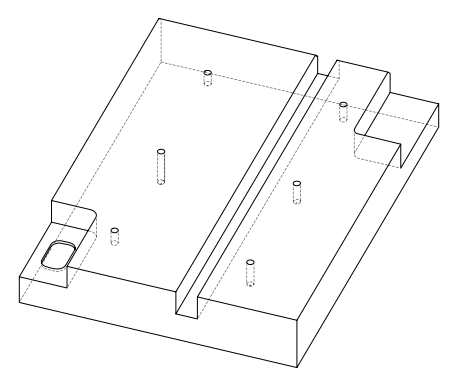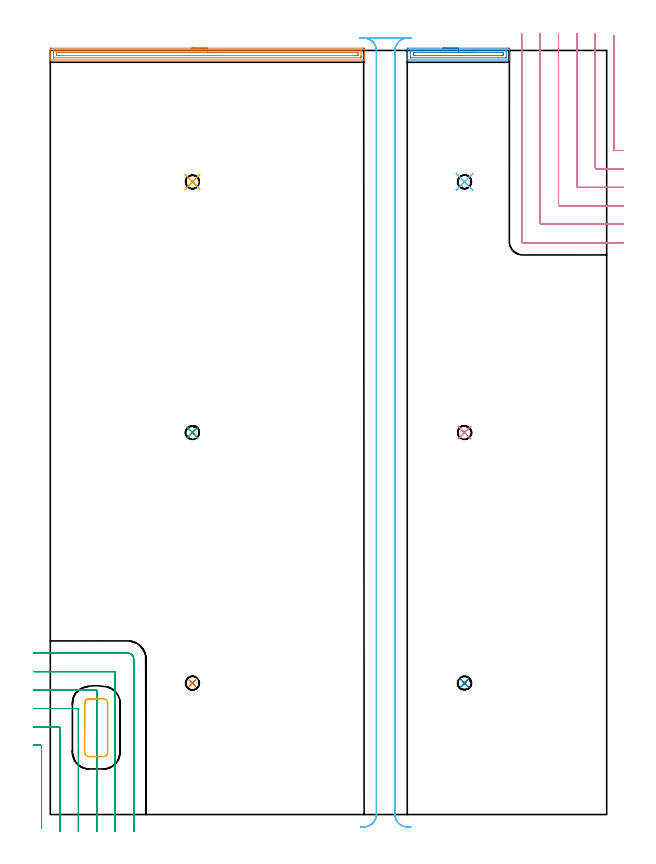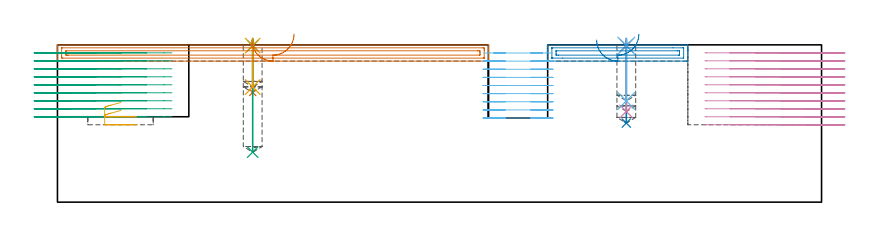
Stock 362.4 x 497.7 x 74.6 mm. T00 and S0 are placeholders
(PLAN: 18 operations, 3 tool changes, 61.6 min)
(1 SPOT_DRILL | STEP1POCKET | NXT0321_9005460120000 | 0.03 min | 31 mm3)
(2 SPOT_DRILL_1 | STEP1POCKET_1 | NXT0321_9005460120000 | 0.03 min | 27 mm3)
(3 SPOT_DRILL_2 | STEP1POCKET_2 | NXT0321_9005460120000 | 0.03 min | 2 mm3)
(4 SPOT_DRILL_3 | STEP1POCKET_3 | NXT0321_9005460120000 | 0.03 min | 2 mm3)
(5 SPOT_DRILL_4 | STEP1POCKET_4 | NXT0321_9005460120000 | 0.03 min | 3 mm3)
(6 SPOT_DRILL_5 | STEP1POCKET_5 | NXT0321_9005460120000 | 0.03 min | 1 mm3)
(7 DRILL_BLIND_HOLE_INTO_CENTER | STEP1POCKET | UGT0301_205 | 0.1 min | 1283 mm3)
(8 DRILL_BLIND_HOLE_INTO_CENTER_1 | STEP1POCKET_1 | UGT0301_205 | 0.16 min | 2175 mm3)
(9 DRILL_BLIND_HOLE_INTO_CENTER_2 | STEP1POCKET_2 | UGT0301_205 | 0.21 min | 3027 mm3)
(10 DRILL_BLIND_HOLE_INTO_CENTER_3 | STEP1POCKET_3 | UGT0301_205 | 0.14 min | 1836 mm3)
(11 DRILL_BLIND_HOLE_INTO_CENTER_4 | STEP1POCKET_4 | UGT0301_205 | 0.09 min | 1122 mm3)
(12 DRILL_BLIND_HOLE_INTO_CENTER_5 | STEP1POCKET_5 | UGT0301_205 | 0.12 min | 1529 mm3)
(13 AREA_MILL | FG_CHAMFER_SURFACE | UGT0205_001 | 5.12 min | 6202 mm3)
(14 AREA_MILL_1 | FG_CHAMFER_SURFACE_1 | UGT0205_001 | 1.81 min | 2253 mm3)
(15 MILL_CORNER_NOTCH_RECTANGULAR | CORNER_NOTCH_RECTANGULAR | NXT0201_012 | Follow Part, ap 4, ae 75% | 14.47 min | 239268 mm3)
(16 MILL_CORNER_NOTCH_RECTANGULAR_1 | CORNER_NOTCH_RECTANGULAR_1 | NXT0201_012 | Follow Part, ap 4, ae 75% | 18.8 min | 319346 mm3)
(17 MILL_RECTANGULAR_POCKET | POCKET_RECTANGULAR_STRAIGHT | NXT0201_012 | Follow Part, ap 4, ae 75% | 0.63 min | 5936 mm3)
(18 MILL_RECTANGULAR_SLOT | SLOT_RECTANGULAR | NXT0201_012 | Follow Part, ap 4, ae 75% | 19.79 min | 485041 mm3)
(TOOL NXT0321_9005460120000 | NC Spot Drill, 142deg, 12mm, Carbide, Uncoated | D12 PA142 FL30 Z2)
(TOOL UGT0301_205 | Twist Drill 8.9 mm | D8.9 PA118 FL78 Z2)
(TOOL UGT0205_001 | Chamfer Mill 20 x 3 x 45 deg. | D20 FL50 Z2)
(TOOL NXT0201_012 | ENDMILL 16mm [2P460-1600-NA 1630] | D16 FL38 Z6)
(OP 1 SPOT_DRILL)
G17 G21 G94 G90
T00 M6
G54
G17 G0 G90 X92.6 Y85.6 S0 M3
G43 Z84.6 H0
G94 G81 G98 Z74.217 F250. R77.6
G80
M5
M2
(OP 2 SPOT_DRILL_1)
G17 G21 G94 G90
T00 M6
G54
G17 G0 G90 X269.8 Y85.6 S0 M3
G43 Z84.6 H0
G94 G81 G98 Z74.217 F250. R77.6
G80
M5
M2
(OP 3 SPOT_DRILL_2)
G17 G21 G94 G90
T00 M6
G54
G17 G0 G90 X92.6 Y248.8 S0 M3
G43 Z84.6 H0
G94 G81 G98 Z74.217 F250. R77.6
G80
M5
M2
(OP 4 SPOT_DRILL_3)
G17 G21 G94 G90
T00 M6
G54
G17 G0 G90 X269.8 Y248.8 S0 M3
G43 Z84.6 H0
G94 G81 G98 Z74.217 F250. R77.6
G80
M5
M2
(OP 5 SPOT_DRILL_4)
G17 G21 G94 G90
T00 M6
G54
G17 G0 G90 X92.6 Y412.1 S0 M3
G43 Z84.6 H0
G94 G81 G98 Z74.217 F250. R77.6
G80
M5
M2
(OP 6 SPOT_DRILL_5)
G17 G21 G94 G90
T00 M6
G54
G17 G0 G90 X269.8 Y412.1 S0 M3
G43 Z84.6 H0
G94 G81 G98 Z74.217 F250. R77.6
G80
M5
M2
(OP 7 DRILL_BLIND_HOLE_INTO_CENTER)
G17 G21 G94 G90
T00 M6
G54
G17 G0 G90 X92.6 Y85.6 S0 M3
G43 Z84.6 H0
G94 G81 G98 Z52. F250. R76.6
G80
M5
M2
(OP 8 DRILL_BLIND_HOLE_INTO_CENTER_1)
G17 G21 G94 G90
T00 M6
G54
G17 G0 G90 X269.8 Y85.6 S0 M3
G43 Z84.6 H0
G94 G81 G98 Z37.5 F250. R76.6
G80
M5
M2
(OP 9 DRILL_BLIND_HOLE_INTO_CENTER_2)
G17 G21 G94 G90
T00 M6
G54
G17 G0 G90 X92.6 Y248.8 S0 M3
G43 Z84.6 H0
G94 G81 G98 Z23.7 F250. R76.6
G80
M5
M2
(OP 10 DRILL_BLIND_HOLE_INTO_CENTER_3)
G17 G21 G94 G90
T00 M6
G54
G17 G0 G90 X269.8 Y248.8 S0 M3
G43 Z84.6 H0
G94 G81 G98 Z43. F250. R76.6
G80
M5
M2
(OP 11 DRILL_BLIND_HOLE_INTO_CENTER_4)
G17 G21 G94 G90
T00 M6
G54
G17 G0 G90 X92.6 Y412.1 S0 M3
G43 Z84.6 H0
G94 G81 G98 Z54.6 F250. R76.6
G80
M5
M2
(OP 12 DRILL_BLIND_HOLE_INTO_CENTER_5)
G17 G21 G94 G90
T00 M6
G54
G17 G0 G90 X269.8 Y412.1 S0 M3
G43 Z84.6 H0
G94 G81 G98 Z48. F250. R76.6
G80
M5
M2
(OP 13 AREA_MILL)
G17 G21 G94 G90
T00 M6
G54
G17 G0 G90 X92.2 Y499.2 S1061 M3
G43 Z84.6 H0
Z76.9
G94 G1 X92.238 Z76.028 F250.
X92.352 Z75.164
X92.541 Z74.312
X92.803 Z73.48
X93.137 Z72.674
X93.54 Z71.9
X94.008 Z71.164
X94.54 Z70.472
X95.129 Z69.829
X95.772 Z69.24
X96.464 Z68.709
X97.2 Z68.24
X97.974 Z67.837
X98.78 Z67.503
X99.612 Z67.241
X100.464 Z67.052
X101.328 Z66.938
X102.2 Z66.9
X203.81
X204.167 Y499.197 Z66.901
X204.39 Y499.192 Z66.904
X204.4 Y498.848 Z67.249
Y495.35 Z70.744
Y494.758 Z71.339
Y494.476 Z71.621
Y493.884 Z72.213
Y493.601 Z72.495
Y493.036 Z73.063
Y492.727 Z73.372
Y491.727 Z74.371
X204.398 Y491.612 Z74.48
X204.39 Y491.502 Z74.588
X204.256 Y491.5 Z74.6
X0.144
X0.01 Y491.502 Z74.588
X0.002 Y491.612 Z74.48
X0. Y491.727 Z74.371
Y492.417 Z73.682
Y493.037 Z73.063
Y493.601 Z72.495
Y493.883 Z72.213
Y494.476 Z71.621
Y494.758 Z71.339
Y495.347 Z70.747
Y498.552 Z67.545
X0.003 Y498.848 Z67.249
X0.01 Y499.192 Z66.904
X0.233 Y499.197 Z66.901
X0.59 Y499.2 Z66.9
X102.2
Y497.786 Z68.314
X202.028
X202.22 Y497.785 Z68.315
X202.361 Y497.781 Z68.319
X202.389 Y497.779 Z68.321
X202.394 Y497.761 Z68.339
X202.397 Y497.738 Z68.362
X202.4 Y497.608 Z68.492
Y494.111 Z71.989
X202.397 Y493.601 Z72.499
X202.391 Y493.245 Z72.855
X202.368 Y492.921 Z73.179
X202.028 Y492.917 Z73.183
X201.836 Y492.915 Z73.185
X2.372 Y492.914 Z73.186
X2.18 Y492.915 Z73.185
X2.039 Y492.919 Z73.181
X2.011 Y492.921 Z73.179
X2.006 Y492.939 Z73.161
X2.003 Y492.962 Z73.138
X2. Y493.092 Z73.008
Y496.589 Z69.511
X2.003 Y497.099 Z69.001
X2.009 Y497.455 Z68.645
X2.032 Y497.779 Z68.321
X2.372 Y497.783 Z68.317
X2.564 Y497.785 Z68.315
X102.2 Y497.786 Z68.314
Y496.372 Z69.728
X200.096 Y496.371 Z69.729
X200.245 Y496.369 Z69.731
X200.385 Y496.365 Z69.735
X200.394 Y496.224 Z69.876
X200.399 Y496.073 Z70.027
X200.4 Y495.35 Z70.75
Y495.198 Z70.902
X200.392 Y494.476 Z71.624
X200.388 Y494.335 Z71.765
X200.245 Y494.333 Z71.767
X199.504 Y494.329 Z71.771
X199.354 Y494.328 Z71.772
X4.304 Y494.329 Z71.771
X4.155 Y494.331 Z71.769
X4.015 Y494.335 Z71.765
X4.006 Y494.476 Z71.624
X4.001 Y494.627 Z71.474
X4. Y495.35 Z70.75
Y495.502 Z70.598
X4.008 Y496.224 Z69.876
X4.012 Y496.364 Z69.736
X4.155 Y496.367 Z69.733
X4.896 Y496.371 Z69.729
X5.046 Y496.372 Z69.728
X102.2
X103.072 Z69.767
X103.936 Z69.88
X104.788 Z70.069
X105.62 Z70.332
X106.426 Z70.665
X107.2 Z71.068
X107.936 Z71.537
X108.628 Z72.068
X109.271 Z72.657
X109.86 Z73.301
X110.392 Z73.993
X110.86 Z74.728
X111.263 Z75.502
X111.597 Z76.308
X111.859 Z77.14
X112.048 Z77.992
X112.162 Z78.857
X112.2 Z79.728
G0 Z84.6
M5
M2
(OP 14 AREA_MILL_1)
G17 G21 G94 G90
T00 M6
G54
G17 G0 G90 X255.75 Y499.2 S1061 M3
G43 Z84.6 H0
Z76.9
G94 G1 X255.788 Z76.028 F250.
X255.902 Z75.164
X256.091 Z74.312
X256.353 Z73.48
X256.687 Z72.674
X257.09 Z71.9
X257.558 Z71.164
X258.09 Z70.472
X258.679 Z69.829
X259.322 Z69.24
X260.014 Z68.709
X260.75 Z68.24
X261.524 Z67.837
X262.33 Z67.503
X263.162 Z67.241
X264.014 Z67.052
X264.878 Z66.938
X265.75 Z66.9
X298.375
X298.733 Y499.198 Z66.901
X298.99 Y499.193 Z66.904
X299. Y498.848 Z67.25
Y494.476 Z71.619
Y493.949 Z72.147
Y493.601 Z72.495
Y493.075 Z73.021
Y492.727 Z73.368
Y492.03 Z74.069
Y491.781 Z74.319
X298.998 Y491.639 Z74.453
X298.99 Y491.502 Z74.588
X298.822 Y491.5 Z74.6
X232.678
X232.51 Y491.502 Z74.588
X232.502 Y491.639 Z74.453
X232.5 Y491.781 Z74.319
Y492.031 Z74.069
Y492.727 Z73.368
Y493.949 Z72.147
Y494.476 Z71.619
Y495.087 Z71.008
Y498.584 Z67.513
X232.503 Y498.848 Z67.25
X232.51 Y499.193 Z66.904
X232.767 Y499.198 Z66.901
X233.125 Y499.2 Z66.9
X265.75
Y497.786 Z68.314
X296.78 Y497.785 Z68.315
X296.942 Y497.782 Z68.318
X296.981 Y497.779 Z68.321
X296.99 Y497.777 Z68.323
X296.994 Y497.766 Z68.334
X296.997 Y497.733 Z68.367
X297. Y497.57 Z68.53
Y493.198 Z72.902
X296.997 Y493.063 Z73.037
X296.993 Y492.956 Z73.144
X296.99 Y492.926 Z73.174
X296.979 Y492.921 Z73.179
X296.938 Y492.919 Z73.181
X296.587 Y492.915 Z73.185
X291.951 Y492.914 Z73.186
X234.72 Y492.915 Z73.185
X234.558 Y492.918 Z73.182
X234.519 Y492.921 Z73.179
X234.51 Y492.923 Z73.177
X234.506 Y492.934 Z73.166
X234.503 Y492.967 Z73.133
X234.5 Y493.13 Z72.97
Y497.502 Z68.598
X234.503 Y497.637 Z68.463
X234.507 Y497.744 Z68.356
X234.51 Y497.774 Z68.326
X234.521 Y497.779 Z68.321
X234.562 Y497.781 Z68.319
X234.913 Y497.785 Z68.315
X239.549 Y497.786 Z68.314
X265.75
Y496.372 Z69.728
X294.65 Y496.371 Z69.729
X294.8 Y496.37 Z69.73
X294.95 Y496.367 Z69.733
X294.985 Y496.365 Z69.735
X294.99 Y496.341 Z69.759
X294.997 Y496.29 Z69.81
X294.999 Y496.224 Z69.876
X295. Y496.029 Z70.071
Y495.154 Z70.946
X294.997 Y494.476 Z71.624
X294.994 Y494.378 Z71.722
X294.99 Y494.335 Z71.765
X294.946 Y494.333 Z71.767
X294.8 Y494.33 Z71.77
X294.056 Y494.329 Z71.771
X293.906 Y494.328 Z71.772
X236.85 Y494.329 Z71.771
X236.7 Y494.33 Z71.77
X236.551 Y494.333 Z71.767
X236.515 Y494.335 Z71.765
X236.51 Y494.359 Z71.741
X236.503 Y494.41 Z71.69
X236.501 Y494.476 Z71.624
X236.5 Y494.671 Z71.429
Y495.546 Z70.554
X236.503 Y496.224 Z69.876
X236.506 Y496.322 Z69.778
X236.51 Y496.364 Z69.736
X236.554 Y496.367 Z69.733
X236.7 Y496.37 Z69.73
X237.444 Y496.371 Z69.729
X237.594 Y496.372 Z69.728
X265.75
X266.622 Z69.767
X267.486 Z69.88
X268.338 Z70.069
X269.17 Z70.332
X269.976 Z70.665
X270.75 Z71.068
X271.486 Z71.537
X272.178 Z72.068
X272.821 Z72.657
X273.41 Z73.301
X273.942 Z73.993
X274.41 Z74.728
X274.813 Z75.502
X275.147 Z76.308
X275.409 Z77.14
X275.598 Z77.992
X275.712 Z78.857
X275.75 Z79.728
G0 Z84.6
M5
M2
(OP 15 MILL_CORNER_NOTCH_RECTANGULAR)
G17 G21 G94 G90
T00 M6
G54
G17 G0 G90 X-5.7 Y-8.613 S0 M3
G43 Z84.6 H1
Z70.811
G94 G1 Y-5.613 F250.
Y44.306 F500.
G3 X-6.494 Y45.1 R0.8
G1 X-8.
X-11. F250.
G0 Z84.6
X6.3 Y-11.
Z70.811
G1 Y-8.
Y56.305 F500.
G3 X5.505 Y57.1 R0.8
G1 X-8.
X-11. F250.
G0 Z84.6
X18.3 Y-11.
Z70.811
G1 Y-8.
Y68.305 F500.
G3 X17.505 Y69.1 R0.8
G1 X-8.
X-11. F250.
G0 Z84.6
X30.3 Y-11.
Z70.811
G1 Y-8.
Y80.305 F500.
G3 X29.505 Y81.1 R0.8
G1 X-8.
X-11. F250.
G0 Z84.6
X42.3 Y-11.
Z70.811
G1 Y-8.
Y92.305 F500.
G3 X41.505 Y93.1 R0.8
G1 X-8.
X-11. F250.
G0 Z84.6
X54.3 Y-11.
Z70.811
G1 Y-8.
Y101.3 F500.
G3 X50.5 Y105.1 R3.8
G1 X-8.
X-11. F250.
G0 Z84.6
X-5.7 Y-8.613
Z67.022
G1 Y-5.613
Y44.306 F500.
G3 X-6.494 Y45.1 R0.8
G1 X-8.
X-11. F250.
G0 Z84.6
X6.3 Y-11.
Z67.022
G1 Y-8.
Y56.306 F500.
G3 X5.506 Y57.1 R0.8
G1 X-8.
X-11. F250.
G0 Z84.6
X18.3 Y-11.
Z67.022
G1 Y-8.
Y68.305 F500.
G3 X17.505 Y69.1 R0.8
G1 X-8.
X-11. F250.
G0 Z84.6
X30.3 Y-11.
Z67.022
G1 Y-8.
Y80.305 F500.
G3 X29.505 Y81.1 R0.8
G1 X-8.
X-11. F250.
G0 Z84.6
X42.3 Y-11.
Z67.022
G1 Y-8.
Y92.305 F500.
G3 X41.505 Y93.1 R0.8
G1 X-8.
X-11. F250.
G0 Z84.6
X54.3 Y-11.
Z67.022
G1 Y-8.
Y101.3 F500.
G3 X50.5 Y105.1 R3.8
G1 X-8.
X-11. F250.
G0 Z84.6
X-5.7 Y-8.613
Z63.233
G1 Y-5.613
Y44.306 F500.
G3 X-6.494 Y45.1 R0.8
G1 X-8.
X-11. F250.
G0 Z84.6
X6.3 Y-11.
Z63.233
G1 Y-8.
Y56.306 F500.
G3 X5.506 Y57.1 R0.8
G1 X-8.
X-11. F250.
G0 Z84.6
X18.3 Y-11.
Z63.233
G1 Y-8.
Y68.305 F500.
G3 X17.505 Y69.1 R0.8
G1 X-8.
X-11. F250.
G0 Z84.6
X30.3 Y-11.
Z63.233
G1 Y-8.
Y80.305 F500.
G3 X29.505 Y81.1 R0.8
G1 X-8.
X-11. F250.
G0 Z84.6
X42.3 Y-11.
Z63.233
G1 Y-8.
Y92.305 F500.
G3 X41.505 Y93.1 R0.8
G1 X-8.
X-11. F250.
G0 Z84.6
X54.3 Y-11.
Z63.233
G1 Y-8.
Y101.3 F500.
G3 X50.5 Y105.1 R3.8
G1 X-8.
X-11. F250.
G0 Z84.6
X-5.7 Y-8.613
Z59.444
G1 Y-5.613
Y44.306 F500.
G3 X-6.494 Y45.1 R0.8
G1 X-8.
X-11. F250.
G0 Z84.6
X6.3 Y-11.
Z59.444
G1 Y-8.
Y56.306 F500.
G3 X5.506 Y57.1 R0.8
G1 X-8.
X-11. F250.
G0 Z84.6
X18.3 Y-11.
Z59.444
G1 Y-8.
Y68.305 F500.
G3 X17.505 Y69.1 R0.8
G1 X-8.
X-11. F250.
G0 Z84.6
X30.3 Y-11.
Z59.444
G1 Y-8.
Y80.305 F500.
G3 X29.505 Y81.1 R0.8
G1 X-8.
X-11. F250.
G0 Z84.6
X42.3 Y-11.
Z59.444
G1 Y-8.
Y92.305 F500.
G3 X41.505 Y93.1 R0.8
G1 X-8.
X-11. F250.
G0 Z84.6
X54.3 Y-11.
Z59.444
G1 Y-8.
Y101.3 F500.
G3 X50.5 Y105.1 R3.8
G1 X-8.
X-11. F250.
G0 Z84.6
X-5.7 Y-8.613
Z55.656
G1 Y-5.613
Y44.306 F500.
G3 X-6.494 Y45.1 R0.8
G1 X-8.
X-11. F250.
G0 Z84.6
X6.3 Y-11.
Z55.656
G1 Y-8.
Y56.306 F500.
G3 X5.506 Y57.1 R0.8
G1 X-8.
X-11. F250.
G0 Z84.6
X18.3 Y-11.
Z55.656
G1 Y-8.
Y68.305 F500.
G3 X17.505 Y69.1 R0.8
G1 X-8.
X-11. F250.
G0 Z84.6
X30.3 Y-11.
Z55.656
G1 Y-8.
Y80.305 F500.
G3 X29.505 Y81.1 R0.8
G1 X-8.
X-11. F250.
G0 Z84.6
X42.3 Y-11.
Z55.656
G1 Y-8.
Y92.305 F500.
G3 X41.505 Y93.1 R0.8
G1 X-8.
X-11. F250.
G0 Z84.6
X54.3 Y-11.
Z55.656
G1 Y-8.
Y101.3 F500.
G3 X50.5 Y105.1 R3.8
G1 X-8.
X-11. F250.
G0 Z84.6
X-5.7 Y-8.613
Z51.867
G1 Y-5.613
Y44.306 F500.
G3 X-6.494 Y45.1 R0.8
G1 X-8.
X-11. F250.
G0 Z84.6
X6.3 Y-11.
Z51.867
G1 Y-8.
Y56.306 F500.
G3 X5.506 Y57.1 R0.8
G1 X-8.
X-11. F250.
G0 Z84.6
X18.3 Y-11.
Z51.867
G1 Y-8.
Y68.305 F500.
G3 X17.505 Y69.1 R0.8
G1 X-8.
X-11. F250.
G0 Z84.6
X30.3 Y-11.
Z51.867
G1 Y-8.
Y80.305 F500.
G3 X29.505 Y81.1 R0.8
G1 X-8.
X-11. F250.
G0 Z84.6
X42.3 Y-11.
Z51.867
G1 Y-8.
Y92.305 F500.
G3 X41.505 Y93.1 R0.8
G1 X-8.
X-11. F250.
G0 Z84.6
X54.3 Y-11.
Z51.867
G1 Y-8.
Y101.3 F500.
G3 X50.5 Y105.1 R3.8
G1 X-8.
X-11. F250.
G0 Z84.6
X-5.7 Y-8.613
Z48.078
G1 Y-5.613
Y44.306 F500.
G3 X-6.494 Y45.1 R0.8
G1 X-8.
X-11. F250.
G0 Z84.6
X6.3 Y-11.
Z48.078
G1 Y-8.
Y56.306 F500.
G3 X5.506 Y57.1 R0.8
G1 X-8.
X-11. F250.
G0 Z84.6
X18.3 Y-11.
Z48.078
G1 Y-8.
Y68.305 F500.
G3 X17.505 Y69.1 R0.8
G1 X-8.
X-11. F250.
G0 Z84.6
X30.3 Y-11.
Z48.078
G1 Y-8.
Y80.305 F500.
G3 X29.505 Y81.1 R0.8
G1 X-8.
X-11. F250.
G0 Z84.6
X42.3 Y-11.
Z48.078
G1 Y-8.
Y92.305 F500.
G3 X41.505 Y93.1 R0.8
G1 X-8.
X-11. F250.
G0 Z84.6
X54.3 Y-11.
Z48.078
G1 Y-8.
Y101.3 F500.
G3 X50.5 Y105.1 R3.8
G1 X-8.
X-11. F250.
G0 Z84.6
X-5.7 Y-8.613
Z44.289
G1 Y-5.613
Y44.306 F500.
G3 X-6.494 Y45.1 R0.8
G1 X-8.
X-11. F250.
G0 Z84.6
X6.3 Y-11.
Z44.289
G1 Y-8.
Y56.306 F500.
G3 X5.506 Y57.1 R0.8
G1 X-8.
X-11. F250.
G0 Z84.6
X18.3 Y-11.
Z44.289
G1 Y-8.
Y68.305 F500.
G3 X17.505 Y69.1 R0.8
G1 X-8.
X-11. F250.
G0 Z84.6
X30.3 Y-11.
Z44.289
G1 Y-8.
Y80.305 F500.
G3 X29.505 Y81.1 R0.8
G1 X-8.
X-11. F250.
G0 Z84.6
X42.3 Y-11.
Z44.289
G1 Y-8.
Y92.305 F500.
G3 X41.505 Y93.1 R0.8
G1 X-8.
X-11. F250.
G0 Z84.6
X54.3 Y-11.
Z44.289
G1 Y-8.
Y101.3 F500.
G3 X50.5 Y105.1 R3.8
G1 X-8.
X-11. F250.
G0 Z84.6
X-5.7 Y-8.613
Z40.5
G1 Y-5.613
Y44.306 F500.
G3 X-6.494 Y45.1 R0.8
G1 X-8.
X-11. F250.
G0 Z84.6
X6.3 Y-11.
Z40.5
G1 Y-8.
Y56.306 F500.
G3 X5.506 Y57.1 R0.8
G1 X-8.
X-11. F250.
G0 Z84.6
X18.3 Y-11.
Z40.5
G1 Y-8.
Y68.305 F500.
G3 X17.505 Y69.1 R0.8
G1 X-8.
X-11. F250.
G0 Z84.6
X30.3 Y-11.
Z40.5
G1 Y-8.
Y80.305 F500.
G3 X29.505 Y81.1 R0.8
G1 X-8.
X-11. F250.
G0 Z84.6
X42.3 Y-11.
Z40.5
G1 Y-8.
Y92.305 F500.
G3 X41.505 Y93.1 R0.8
G1 X-8.
X-11. F250.
G0 Z84.6
X54.3 Y-11.
Z40.5
G1 Y-8.
Y101.3 F500.
G3 X50.5 Y105.1 R3.8
G1 X-8.
X-11. F250.
G0 Z84.6
M5
M2
(OP 16 MILL_CORNER_NOTCH_RECTANGULAR_1)
G17 G21 G94 G90
T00 M6
G54
G17 G0 G90 X367. Y507.245 S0 M3
G43 Z84.6 H1
Z70.81
G94 G1 Y504.245 F250.
Y433.294 F500.
G3 X367.794 Y432.5 R0.8
G1 X370.4
X373.4 F250.
G0 Z84.6
X355. Y508.7
Z70.81
G1 Y505.7
Y421.294 F500.
G3 X355.794 Y420.5 R0.8
G1 X370.4
X373.4 F250.
G0 Z84.6
X343. Y508.7
Z70.81
G1 Y505.7
Y409.295 F500.
G3 X343.795 Y408.5 R0.8
G1 X370.4
X373.4 F250.
G0 Z84.6
X331. Y508.7
Z70.81
G1 Y505.7
Y397.295 F500.
G3 X331.795 Y396.5 R0.8
G1 X370.4
X373.4 F250.
G0 Z84.6
X319. Y508.7
Z70.81
G1 Y505.7
Y385.295 F500.
G3 X319.795 Y384.5 R0.8
G1 X370.4
X373.4 F250.
G0 Z84.6
X307. Y508.7
Z70.81
G1 Y505.7
Y373.295 F500.
G3 X307.795 Y372.5 R0.8
G1 X370.4
X373.4 F250.
G0 Z84.6
X367. Y507.245
Z67.02
G1 Y504.245
Y433.294 F500.
G3 X367.794 Y432.5 R0.8
G1 X370.4
X373.4 F250.
G0 Z84.6
X355. Y508.7
Z67.02
G1 Y505.7
Y421.294 F500.
G3 X355.794 Y420.5 R0.8
G1 X370.4
X373.4 F250.
G0 Z84.6
X343. Y508.7
Z67.02
G1 Y505.7
Y409.295 F500.
G3 X343.795 Y408.5 R0.8
G1 X370.4
X373.4 F250.
G0 Z84.6
X331. Y508.7
Z67.02
G1 Y505.7
Y397.295 F500.
G3 X331.795 Y396.5 R0.8
G1 X370.4
X373.4 F250.
G0 Z84.6
X319. Y508.7
Z67.02
G1 Y505.7
Y385.295 F500.
G3 X319.795 Y384.5 R0.8
G1 X370.4
X373.4 F250.
G0 Z84.6
X307. Y508.7
Z67.02
G1 Y505.7
Y373.295 F500.
G3 X307.795 Y372.5 R0.8
G1 X370.4
X373.4 F250.
G0 Z84.6
X367. Y507.245
Z63.23
G1 Y504.245
Y433.294 F500.
G3 X367.794 Y432.5 R0.8
G1 X370.4
X373.4 F250.
G0 Z84.6
X355. Y508.7
Z63.23
G1 Y505.7
Y421.294 F500.
G3 X355.794 Y420.5 R0.8
G1 X370.4
X373.4 F250.
G0 Z84.6
X343. Y508.7
Z63.23
G1 Y505.7
Y409.295 F500.
G3 X343.795 Y408.5 R0.8
G1 X370.4
X373.4 F250.
G0 Z84.6
X331. Y508.7
Z63.23
G1 Y505.7
Y397.295 F500.
G3 X331.795 Y396.5 R0.8
G1 X370.4
X373.4 F250.
G0 Z84.6
X319. Y508.7
Z63.23
G1 Y505.7
Y385.295 F500.
G3 X319.795 Y384.5 R0.8
G1 X370.4
X373.4 F250.
G0 Z84.6
X307. Y508.7
Z63.23
G1 Y505.7
Y373.295 F500.
G3 X307.795 Y372.5 R0.8
G1 X370.4
X373.4 F250.
G0 Z84.6
X367. Y507.245
Z59.44
G1 Y504.245
Y433.294 F500.
G3 X367.794 Y432.5 R0.8
G1 X370.4
X373.4 F250.
G0 Z84.6
X355. Y508.7
Z59.44
G1 Y505.7
Y421.294 F500.
G3 X355.794 Y420.5 R0.8
G1 X370.4
X373.4 F250.
G0 Z84.6
X343. Y508.7
Z59.44
G1 Y505.7
Y409.295 F500.
G3 X343.795 Y408.5 R0.8
G1 X370.4
X373.4 F250.
G0 Z84.6
X331. Y508.7
Z59.44
G1 Y505.7
Y397.295 F500.
G3 X331.795 Y396.5 R0.8
G1 X370.4
X373.4 F250.
G0 Z84.6
X319. Y508.7
Z59.44
G1 Y505.7
Y385.295 F500.
G3 X319.795 Y384.5 R0.8
G1 X370.4
X373.4 F250.
G0 Z84.6
X307. Y508.7
Z59.44
G1 Y505.7
Y373.295 F500.
G3 X307.795 Y372.5 R0.8
G1 X370.4
X373.4 F250.
G0 Z84.6
X367. Y507.245
Z55.65
G1 Y504.245
Y433.294 F500.
G3 X367.794 Y432.5 R0.8
G1 X370.4
X373.4 F250.
G0 Z84.6
X355. Y508.7
Z55.65
G1 Y505.7
Y421.294 F500.
G3 X355.794 Y420.5 R0.8
G1 X370.4
X373.4 F250.
G0 Z84.6
X343. Y508.7
Z55.65
G1 Y505.7
Y409.295 F500.
G3 X343.795 Y408.5 R0.8
G1 X370.4
X373.4 F250.
G0 Z84.6
X331. Y508.7
Z55.65
G1 Y505.7
Y397.295 F500.
G3 X331.795 Y396.5 R0.8
G1 X370.4
X373.4 F250.
G0 Z84.6
X319. Y508.7
Z55.65
G1 Y505.7
Y385.295 F500.
G3 X319.795 Y384.5 R0.8
G1 X370.4
X373.4 F250.
G0 Z84.6
X307. Y508.7
Z55.65
G1 Y505.7
Y373.295 F500.
G3 X307.795 Y372.5 R0.8
G1 X370.4
X373.4 F250.
G0 Z84.6
X367. Y507.245
Z51.86
G1 Y504.245
Y433.294 F500.
G3 X367.794 Y432.5 R0.8
G1 X370.4
X373.4 F250.
G0 Z84.6
X355. Y508.7
Z51.86
G1 Y505.7
Y421.294 F500.
G3 X355.794 Y420.5 R0.8
G1 X370.4
X373.4 F250.
G0 Z84.6
X343. Y508.7
Z51.86
G1 Y505.7
Y409.295 F500.
G3 X343.795 Y408.5 R0.8
G1 X370.4
X373.4 F250.
G0 Z84.6
X331. Y508.7
Z51.86
G1 Y505.7
Y397.295 F500.
G3 X331.795 Y396.5 R0.8
G1 X370.4
X373.4 F250.
G0 Z84.6
X319. Y508.7
Z51.86
G1 Y505.7
Y385.295 F500.
G3 X319.795 Y384.5 R0.8
G1 X370.4
X373.4 F250.
G0 Z84.6
X307. Y508.7
Z51.86
G1 Y505.7
Y373.295 F500.
G3 X307.795 Y372.5 R0.8
G1 X370.4
X373.4 F250.
G0 Z84.6
X367. Y507.245
Z48.07
G1 Y504.245
Y433.294 F500.
G3 X367.794 Y432.5 R0.8
G1 X370.4
X373.4 F250.
G0 Z84.6
X355. Y508.7
Z48.07
G1 Y505.7
Y421.294 F500.
G3 X355.794 Y420.5 R0.8
G1 X370.4
X373.4 F250.
G0 Z84.6
X343. Y508.7
Z48.07
G1 Y505.7
Y409.295 F500.
G3 X343.795 Y408.5 R0.8
G1 X370.4
X373.4 F250.
G0 Z84.6
X331. Y508.7
Z48.07
G1 Y505.7
Y397.295 F500.
G3 X331.795 Y396.5 R0.8
G1 X370.4
X373.4 F250.
G0 Z84.6
X319. Y508.7
Z48.07
G1 Y505.7
Y385.295 F500.
G3 X319.795 Y384.5 R0.8
G1 X370.4
X373.4 F250.
G0 Z84.6
X307. Y508.7
Z48.07
G1 Y505.7
Y373.295 F500.
G3 X307.795 Y372.5 R0.8
G1 X370.4
X373.4 F250.
G0 Z84.6
X367. Y507.245
Z44.28
G1 Y504.245
Y433.294 F500.
G3 X367.794 Y432.5 R0.8
G1 X370.4
X373.4 F250.
G0 Z84.6
X355. Y508.7
Z44.28
G1 Y505.7
Y421.294 F500.
G3 X355.794 Y420.5 R0.8
G1 X370.4
X373.4 F250.
G0 Z84.6
X343. Y508.7
Z44.28
G1 Y505.7
Y409.295 F500.
G3 X343.795 Y408.5 R0.8
G1 X370.4
X373.4 F250.
G0 Z84.6
X331. Y508.7
Z44.28
G1 Y505.7
Y397.295 F500.
G3 X331.795 Y396.5 R0.8
G1 X370.4
X373.4 F250.
G0 Z84.6
X319. Y508.7
Z44.28
G1 Y505.7
Y385.295 F500.
G3 X319.795 Y384.5 R0.8
G1 X370.4
X373.4 F250.
G0 Z84.6
X307. Y508.7
Z44.28
G1 Y505.7
Y373.295 F500.
G3 X307.795 Y372.5 R0.8
G1 X370.4
X373.4 F250.
G0 Z84.6
X367. Y507.245
Z40.49
G1 Y504.245
Y433.294 F500.
G3 X367.794 Y432.5 R0.8
G1 X370.4
X373.4 F250.
G0 Z84.6
X355. Y508.7
Z40.49
G1 Y505.7
Y421.294 F500.
G3 X355.794 Y420.5 R0.8
G1 X370.4
X373.4 F250.
G0 Z84.6
X343. Y508.7
Z40.49
G1 Y505.7
Y409.295 F500.
G3 X343.795 Y408.5 R0.8
G1 X370.4
X373.4 F250.
G0 Z84.6
X331. Y508.7
Z40.49
G1 Y505.7
Y397.295 F500.
G3 X331.795 Y396.5 R0.8
G1 X370.4
X373.4 F250.
G0 Z84.6
X319. Y508.7
Z40.49
G1 Y505.7
Y385.295 F500.
G3 X319.795 Y384.5 R0.8
G1 X370.4
X373.4 F250.
G0 Z84.6
X307. Y508.7
Z40.49
G1 Y505.7
Y373.295 F500.
G3 X307.795 Y372.5 R0.8
G1 X370.4
X373.4 F250.
G0 Z84.6
X367. Y507.245
Z36.7
G1 Y504.245
Y433.294 F500.
G3 X367.794 Y432.5 R0.8
G1 X370.4
X373.4 F250.
G0 Z84.6
X355. Y508.7
Z36.7
G1 Y505.7
Y421.294 F500.
G3 X355.794 Y420.5 R0.8
G1 X370.4
X373.4 F250.
G0 Z84.6
X343. Y508.7
Z36.7
G1 Y505.7
Y409.295 F500.
G3 X343.795 Y408.5 R0.8
G1 X370.4
X373.4 F250.
G0 Z84.6
X331. Y508.7
Z36.7
G1 Y505.7
Y397.295 F500.
G3 X331.795 Y396.5 R0.8
G1 X370.4
X373.4 F250.
G0 Z84.6
X319. Y508.7
Z36.7
G1 Y505.7
Y385.295 F500.
G3 X319.795 Y384.5 R0.8
G1 X370.4
X373.4 F250.
G0 Z84.6
X307. Y508.7
Z36.7
G1 Y505.7
Y373.295 F500.
G3 X307.795 Y372.5 R0.8
G1 X370.4
X373.4 F250.
G0 Z84.6
M5
M2
(OP 17 MILL_RECTANGULAR_POCKET)
G17 G21 G94 G90
T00 M6
G54
G17 G0 G90 X30.132 Y75.4 S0 M3
G43 Z84.6 H1
Z47.28
G94 G1 X25.3 Z45.985 F250.
X25.13 Z45.94
X24.666 Y75.335 Z45.814
X24.218 Y75.196 Z45.688
X23.799 Y74.987 Z45.563
X23.418 Y74.713 Z45.437
X23.087 Y74.382 Z45.312
X22.813 Y74.001 Z45.186
X22.604 Y73.582 Z45.061
X22.465 Y73.134 Z44.935
X22.4 Y72.67 Z44.809
Y72.5 Z44.764
Y56.55 Z40.49
Y40.6 F500.
G3 X25.3 Y37.7 R2.9
G1 X34.5
G3 X37.4 Y40.6 R2.9
G1 Y72.5
G3 X34.5 Y75.4 R2.9
G1 X25.3
G3 X22.4 Y72.5 R2.9
G1 Y56.55
Y55.55
G0 X30.132 Y75.4 Z43.49
G1 X25.3 Z42.195 F250.
X25.13 Z42.15
X24.666 Y75.335 Z42.024
X24.218 Y75.196 Z41.898
X23.799 Y74.987 Z41.773
X23.418 Y74.713 Z41.647
X23.087 Y74.382 Z41.522
X22.813 Y74.001 Z41.396
X22.604 Y73.582 Z41.271
X22.465 Y73.134 Z41.145
X22.4 Y72.67 Z41.019
Y72.5 Z40.974
Y56.55 Z36.7
Y40.6 F500.
G3 X25.3 Y37.7 R2.9
G1 X34.5
G3 X37.4 Y40.6 R2.9
G1 Y72.5
G3 X34.5 Y75.4 R2.9
G1 X25.3
G3 X22.4 Y72.5 R2.9
G1 Y56.55
Y55.55
G0 Z84.6
M5
M2
(OP 18 MILL_RECTANGULAR_SLOT)
G17 G21 G94 G90
T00 M6
G54
G17 G0 G90 X234.797 Y-8.23 S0 M3
G43 Z84.6 H1
Z70.744
G94 G1 X231.808 Y-7.97 F250.
G2 X224.5 Y0. R8. F500.
G1 Y497.7
G2 X229.852 Y505.249 R8.
G1 X229.862 Y505.277
G3 X227.31 Y505.7 R8.
G1 X209.59
G3 X207.038 Y505.277 R8.
G1 X207.048 Y505.249
G2 X212.4 Y497.7 R8.
G1 Y0.
G2 X205.092 Y-7.97 R8.
G1 X202.103 Y-8.23 F250.
G0 X234.797 Z66.889
G1 X231.808 Y-7.97
G2 X224.5 Y0. R8. F500.
G1 Y497.7
G2 X232.1 Y505.69 R8.
G1 X235.096 Y505.84 F250.
X201.804 F500.
X204.8 Y505.69 F250.
G2 X212.4 Y497.7 R8. F500.
G1 Y0.
G2 X205.092 Y-7.97 R8.
G1 X202.103 Y-8.23 F250.
G0 X234.797 Z63.033
G1 X231.808 Y-7.97
G2 X224.5 Y0. R8. F500.
G1 Y497.7
G2 X232.1 Y505.69 R8.
G1 X235.096 Y505.84 F250.
X201.804 F500.
X204.8 Y505.69 F250.
G2 X212.4 Y497.7 R8. F500.
G1 Y0.
G2 X205.092 Y-7.97 R8.
G1 X202.103 Y-8.23 F250.
G0 X234.797 Z59.178
G1 X231.808 Y-7.97
G2 X224.5 Y0. R8. F500.
G1 Y497.7
G2 X232.1 Y505.69 R8.
G1 X235.096 Y505.84 F250.
X201.804 F500.
X204.8 Y505.69 F250.
G2 X212.4 Y497.7 R8. F500.
G1 Y0.
G2 X205.092 Y-7.97 R8.
G1 X202.103 Y-8.23 F250.
G0 X234.797 Z55.322
G1 X231.808 Y-7.97
G2 X224.5 Y0. R8. F500.
G1 Y497.7
G2 X232.1 Y505.69 R8.
G1 X235.096 Y505.84 F250.
X201.804 F500.
X204.8 Y505.69 F250.
G2 X212.4 Y497.7 R8. F500.
G1 Y0.
G2 X205.092 Y-7.97 R8.
G1 X202.103 Y-8.23 F250.
G0 X234.797 Z51.467
G1 X231.808 Y-7.97
G2 X224.5 Y0. R8. F500.
G1 Y497.7
G2 X232.1 Y505.69 R8.
G1 X235.096 Y505.84 F250.
X201.804 F500.
X204.8 Y505.69 F250.
G2 X212.4 Y497.7 R8. F500.
G1 Y0.
G2 X205.092 Y-7.97 R8.
G1 X202.103 Y-8.23 F250.
G0 X234.797 Z47.611
G1 X231.808 Y-7.97
G2 X224.5 Y0. R8. F500.
G1 Y497.7
G2 X232.1 Y505.69 R8.
G1 X235.096 Y505.84 F250.
X201.804 F500.
X204.8 Y505.69 F250.
G2 X212.4 Y497.7 R8. F500.
G1 Y0.
G2 X205.092 Y-7.97 R8.
G1 X202.103 Y-8.23 F250.
G0 X234.797 Z43.756
G1 X231.808 Y-7.97
G2 X224.5 Y0. R8. F500.
G1 Y497.7
G2 X232.1 Y505.69 R8.
G1 X235.096 Y505.84 F250.
X201.804 F500.
X204.8 Y505.69 F250.
G2 X212.4 Y497.7 R8. F500.
G1 Y0.
G2 X205.092 Y-7.97 R8.
G1 X202.103 Y-8.23 F250.
G0 X234.797 Z39.9
G1 X231.808 Y-7.97
G2 X224.5 Y0. R8. F500.
G1 Y497.7
G2 X232.1 Y505.69 R8.
G1 X235.096 Y505.84 F250.
X201.804 F500.
X204.8 Y505.69 F250.
G2 X212.4 Y497.7 R8. F500.
G1 Y0.
G2 X205.092 Y-7.97 R8.
G1 X202.103 Y-8.23 F250.
G0 Z84.6
M5
M2
